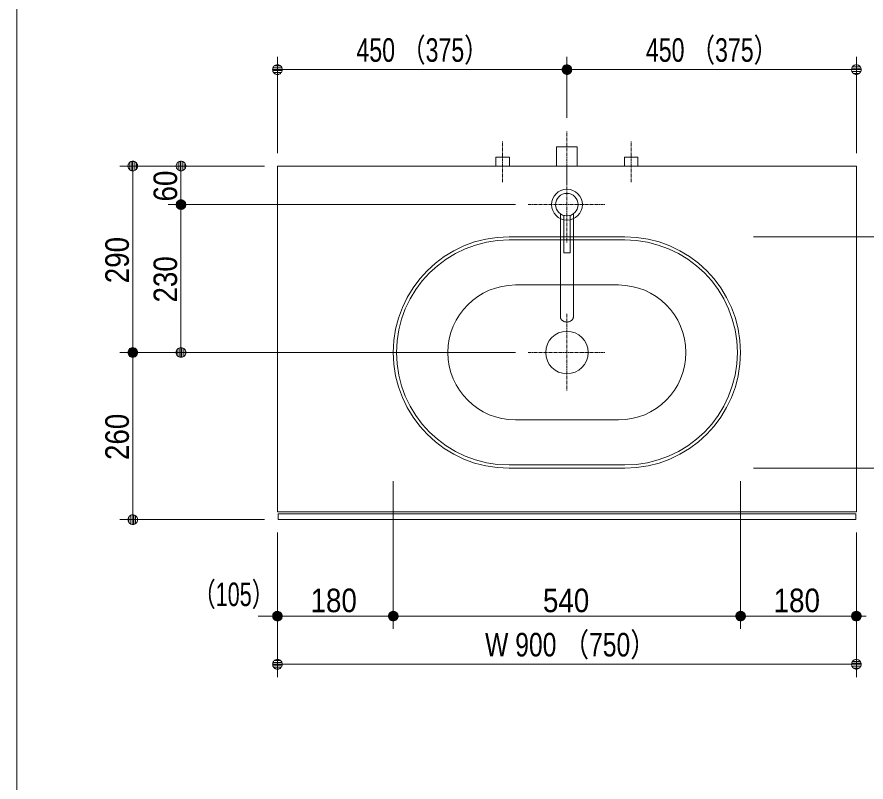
# Model space of a CAD drawing. Units: millimetres, scale not verified. Extents: x -6062 to 6062, y -3045 to 3045.
# Drawn here: x -368 to 953, y -778 to 412 of the extents above; entities that cross this region are included whole.
import ezdxf
from ezdxf.enums import TextEntityAlignment as Align

# ---------------------------------------------------------------- set-up
doc = ezdxf.new("R2010")
doc.units = ezdxf.units.MM
doc.header["$LTSCALE"] = 20
doc.linetypes.add('CHAIN1', pattern=[8, 5, -1, 1, -1])
for name, color, linetype, lineweight in [('0-0_1図面枠', 7, 'Continuous', 9), ('0-1_5ボウル・キャビネット', 7, 'Continuous', 9), ('0-2_2寸法-1', 7, 'Continuous', 9), ('0-3_0', 7, 'Continuous', 9), ('0-4_2寸法-2', 7, 'Continuous', 9), ('0-5_4給排水', 7, 'Continuous', 9)]:
    doc.layers.add(name, color=color, linetype=linetype, lineweight=lineweight)
doc.styles.add('ＭＳ Ｐゴシック', font='')
doc.styles.get('ＭＳ Ｐゴシック').set_extended_font_data('MS PGothic')

# ---------------------------------------------------------------- blocks, each defined once
blk = doc.blocks.new('グループ-18')
at = {"layer": '0-0_1図面枠'}
blk.add_line((28400, 36000), (28400, -48600), dxfattribs=at)
blk = doc.blocks.new('_Dot')
at = {"layer": '0-3_0'}
for p, q in [((-10, 0), (-20, 0)), ((9.78, 2), (-9.78, 2)), ((7.99, 6), (-7.99, 6)), ((9.16, -3.98), (-9.16, -3.98)), ((6, -7.98), (-6, -7.98))]:
    blk.add_line(p, q, dxfattribs=at)
for points in [[(10, 0), (9.92, 1.25), (9.69, 2.49), (9.3, 3.68), (8.76, 4.82), (8.09, 5.88), (7.29, 6.85), (6.37, 7.71), (5.36, 8.44), (4.26, 9.05), (3.09, 9.51), (1.87, 9.82), (0.63, 9.98), (-0.63, 9.98), (-1.87, 9.82), (-3.09, 9.51), (-4.26, 9.05), (-5.36, 8.44), (-6.37, 7.71), (-7.29, 6.85), (-8.09, 5.88), (-8.76, 4.82), (-9.3, 3.68), (-9.69, 2.49), (-9.92, 1.25), (-10, 0), (0, 0)], [(-10, 0), (-9.92, -1.25), (-9.69, -2.49), (-9.3, -3.68), (-8.76, -4.82), (-8.09, -5.88), (-7.29, -6.85), (-6.37, -7.71), (-5.36, -8.44), (-4.26, -9.05), (-3.09, -9.51), (-1.87, -9.82), (-0.63, -9.98), (0.63, -9.98), (1.87, -9.82), (3.09, -9.51), (4.26, -9.05), (5.36, -8.44), (6.37, -7.71), (7.29, -6.85), (8.09, -5.88), (8.76, -4.82), (9.3, -3.68), (9.69, -2.49), (9.92, -1.25), (10, 0), (0, 0)]]:
    blk.add_lwpolyline(points, close=True, dxfattribs=at)
blk = doc.blocks.new('グループ-52')
at = {"layer": '0-1_5ボウル・キャビネット'}
for p, q in [((43700, 1400), (47300, 1400)), ((43700, 1300), (47300, 1300)), ((43900, -100), (47100, -100)), ((47100, -4300), (43900, -4300)), ((47300, -5700), (43700, -5700)), ((47300, -5800), (43700, -5800))]:
    blk.add_line(p, q, dxfattribs=at)
at = {"layer": '0-1_5ボウル・キャビネット', "linetype": 'CHAIN1'}
for p, q in [((45500, -1000), (45500, -3400)), ((44300, -2200), (46700, -2200))]:
    blk.add_line(p, q, dxfattribs=at)
at = {"layer": '0-1_5ボウル・キャビネット'}
blk.add_circle((45500, -2200), 660, dxfattribs=at)
for centre, radius, start, end in [((43700, -2200), 3600, 90, 180), ((47300, -2200), 3600, 0, 90), ((43700, -2200), 3500, 90, 180), ((47300, -2200), 3500, 0, 90), ((43900, -2200), 2100, 90, 180), ((47100, -2200), 2100, 0, 90), ((43700, -2200), 3600, 180, 270), ((43700, -2200), 3500, 180, 270), ((43900, -2200), 2100, 180, 270), ((47100, -2200), 2100, 270, 0), ((47300, -2200), 3600, 270, 0), ((47300, -2200), 3500, 270, 0)]:
    blk.add_arc(centre, radius, start, end, dxfattribs=at)
blk = doc.blocks.new('グループ-55')
at = {"layer": '0-5_4給排水', "linetype": 'CHAIN1'}
for p, q in [((45500, 3600), (45500, 1200)), ((45500, 3600), (45500, 1200)), ((44300, 2400), (46700, 2400)), ((44300, 2400), (46700, 2400))]:
    blk.add_line(p, q, dxfattribs=at)
at = {"layer": '0-5_4給排水'}
for points in [[(45300, 2112.8), (45300, -1100), (45300.8, -1113.8), (45303.3, -1127.9), (45307.7, -1142.2), (45314, -1156.4), (45322.3, -1170.4), (45332.6, -1183.8), (45344.7, -1196.6), (45358.6, -1208.3), (45373.9, -1218.9), (45390.6, -1228.2), (45408.1, -1236.1), (45426.4, -1242.5), (45445, -1247.3), (45463.6, -1250.7), (45482, -1252.6), (45500, -1253.2), (45518, -1252.6), (45536.4, -1250.7), (45555, -1247.3), (45573.6, -1242.5), (45591.9, -1236.1), (45609.4, -1228.2), (45626.1, -1218.9), (45641.4, -1208.3), (45655.3, -1196.6), (45667.4, -1183.8), (45677.7, -1170.4), (45686, -1156.4), (45692.3, -1142.2), (45696.7, -1127.9), (45699.2, -1113.8), (45700, -1100), (45700, 2112.8)], [(45300, 2112.8), (45300, -1100), (45300.8, -1113.8), (45303.3, -1127.9), (45307.7, -1142.2), (45314, -1156.4), (45322.3, -1170.4), (45332.6, -1183.8), (45344.7, -1196.6), (45358.6, -1208.3), (45373.9, -1218.9), (45390.6, -1228.2), (45408.1, -1236.1), (45426.4, -1242.5), (45445, -1247.3), (45463.6, -1250.7), (45482, -1252.6), (45500, -1253.2), (45518, -1252.6), (45536.4, -1250.7), (45555, -1247.3), (45573.6, -1242.5), (45591.9, -1236.1), (45609.4, -1228.2), (45626.1, -1218.9), (45641.4, -1208.3), (45655.3, -1196.6), (45667.4, -1183.8), (45677.7, -1170.4), (45686, -1156.4), (45692.3, -1142.2), (45696.7, -1127.9), (45699.2, -1113.8), (45700, -1100), (45700, 2112.8)], [(45400, 2064.6), (45400, 900), (45600, 900), (45600, 2064.6)], [(45400, 2064.6), (45400, 900), (45600, 900), (45600, 2064.6)]]:
    blk.add_lwpolyline(points, dxfattribs=at)
for radius in [480, 480, 350, 350]:
    blk.add_circle((45500, 2400), radius, dxfattribs=at)
blk = doc.blocks.new('グループ-62')
at = {"layer": '0-5_4給排水', "linetype": 'CHAIN1'}
blk.add_line((45500, 3100), (45500, 4700), dxfattribs=at)
at = {"layer": '0-5_4給排水'}
blk.add_lwpolyline([(45180, 3600), (45180, 4200), (45820, 4200), (45820, 3600)], dxfattribs=at)
blk = doc.blocks.new('止水栓_平面_W100')
at = {"layer": '0-5_4給排水', "linetype": 'CHAIN1'}
for p, q in [((-2000, -500), (-2000, 780)), ((2000, -500), (2000, 780))]:
    blk.add_line(p, q, dxfattribs=at)
at = {"layer": '0-5_4給排水'}
for points in [[(-2210, 0), (-2210, 280), (-1790, 280), (-1790, 0)], [(1790, 0), (1790, 280), (2210, 280), (2210, 0)]]:
    blk.add_lwpolyline(points, dxfattribs=at)

msp = doc.modelspace()

# ---------------------------------------------------------------- linework, layer by layer
at = {"layer": '0-1_5ボウル・キャビネット'}
for points in [[(37.5, 180), (937.5, 180), (937.5, -358), (37.5, -358)], [(38.5, -361), (936.5, -361), (936.5, -370), (38.5, -370)]]:
    msp.add_lwpolyline(points, close=True, dxfattribs=at)
at = {"layer": '0-2_2寸法-1'}
for p, q in [((37.5, 200), (37.5, 350)), ((487.5, 255), (487.5, 350)), ((487.5, 255), (487.5, 350)), ((937.5, 200), (937.5, 350)), ((472.49, 330), (52.51, 330)), ((502.51, 330), (922.49, 330)), ((-132.5, 180), (-207.5, 180)), ((17.5, 180), (-132.5, 180)), ((-187.5, -94.99), (-187.5, 164.99)), ((-112.5, 135.01), (-112.5, 164.99)), ((407.5, 120), (-132.5, 120)), ((407.5, 120), (-132.5, 120)), ((-112.5, 104.99), (-112.5, -94.99)), ((777.5, 70), (1107.5, 70)), ((-132.5, -110), (-207.5, -110)), ((-132.5, -110), (-207.5, -110)), ((407.5, -110), (-132.5, -110)), ((-187.5, -125.01), (-187.5, -354.99)), ((777.5, -290), (1107.5, -290)), ((217.5, -310), (217.5, -540)), ((757.5, -310), (757.5, -540)), ((17.5, -370), (-207.5, -370)), ((37.5, -390), (37.5, -540)), ((217.5, -390), (217.5, -540)), ((757.5, -390), (757.5, -540)), ((937.5, -390), (937.5, -540)), ((202.49, -520), (52.51, -520)), ((742.49, -520), (232.51, -520)), ((772.51, -520), (922.49, -520)), ((37.5, -540), (37.5, -615)), ((937.5, -540), (937.5, -615)), ((922.49, -595), (52.51, -595))]:
    msp.add_line(p, q, dxfattribs=at)
at = {"layer": '0-4_2寸法-2'}
for p, q in [((37.5, -390), (37.5, -540)), ((217.5, -390), (217.5, -540)), ((757.5, -390), (757.5, -540)), ((937.5, -390), (937.5, -540)), ((22.49, -520), (7.49, -520)), ((217.5, -520), (37.5, -520)), ((232.51, -520), (247.51, -520)), ((742.49, -520), (727.49, -520)), ((757.5, -520), (937.5, -520))]:
    msp.add_line(p, q, dxfattribs=at)

# ---------------------------------------------------------------- block references
at = {"layer": '0-0_1図面枠', "xscale": 0.05, "yscale": 0.05}
msp.add_blockref('グループ-18', (-1787.5, 0), dxfattribs=at)
at = {"layer": '0-1_5ボウル・キャビネット', "xscale": 0.05, "yscale": 0.05}
msp.add_blockref('グループ-52', (-1787.5, 0), dxfattribs=at)
at = {"layer": '0-2_2寸法-1', "xscale": 0.7503418, "yscale": 0.7503418}
for p, rotation in [((37.5, 330), 180), ((487.5, 330), 180), ((-187.5, 180), 90), ((-112.5, 180), 90), ((-112.5, 120), 270), ((-112.5, 120), 90), ((-187.5, -110), 270), ((-187.5, -110), 90), ((-112.5, -110), 270), ((-187.5, -370), 270), ((37.5, -520), 180), ((217.5, -520), 180), ((757.5, -520), 180), ((37.5, -595), 180)]:
    msp.add_blockref('_Dot', p, dxfattribs=dict(at, rotation=rotation))
for p in [(487.5, 330), (937.5, 330), (217.5, -520), (757.5, -520), (937.5, -520), (937.5, -595)]:
    msp.add_blockref('_Dot', p, dxfattribs=at)
at = {"layer": '0-4_2寸法-2', "xscale": 0.7503418, "yscale": 0.7503418}
for p in [(37.5, -520), (757.5, -520)]:
    msp.add_blockref('_Dot', p, dxfattribs=at)
at = {"layer": '0-4_2寸法-2', "xscale": 0.7503418, "yscale": 0.7503418, "rotation": 180}
for p in [(217.5, -520), (937.5, -520)]:
    msp.add_blockref('_Dot', p, dxfattribs=at)
at = {"layer": '0-5_4給排水', "xscale": 0.05, "yscale": 0.05}
for name, p in [('グループ-62', (-1787.5, 0)), ('止水栓_平面_W100', (487.5, 180)), ('グループ-55', (-1787.5, 0))]:
    msp.add_blockref(name, p, dxfattribs=at)

# ---------------------------------------------------------------- texts
at = {"layer": '0-2_2寸法-1', "style": 'ＭＳ Ｐゴシック'}
for s, height, width, p in [('450 （375）', 36.66, 0.75, (160.29, 331.19)), ('450 （375）', 36.66, 0.75, (610.29, 331.19)), ('180', 36.66, 0.9, (88.89, -524.96)), ('540', 36.66, 0.9, (450.22, -524.96)), ('180', 36.66, 0.9, (808.89, -524.96)), ('W 900 （750）', 36.69, 0.8, (360.23, -593.81))]:
    msp.add_text(s, height=height, dxfattribs=dict(at, width=width)).set_placement(p, align=Align.BOTTOM_LEFT)
at = {"layer": '0-2_2寸法-1', "style": 'ＭＳ Ｐゴシック', "width": 0.9}
for s, p in [('60', (-107.54, 124.92)), ('290', (-182.54, -2.28)), ('230', (-107.54, -32.28)), ('260', (-182.54, -277.28))]:
    msp.add_text(s, height=36.66, rotation=90, dxfattribs=at).set_placement(p, align=Align.BOTTOM_LEFT)
at = {"layer": '0-4_2寸法-2', "style": 'ＭＳ Ｐゴシック', "width": 0.7}
msp.add_text('（105）', height=36.66, dxfattribs=at).set_placement((-93.57, -515.51), align=Align.BOTTOM_LEFT)

doc.saveas('drawing.dxf')
